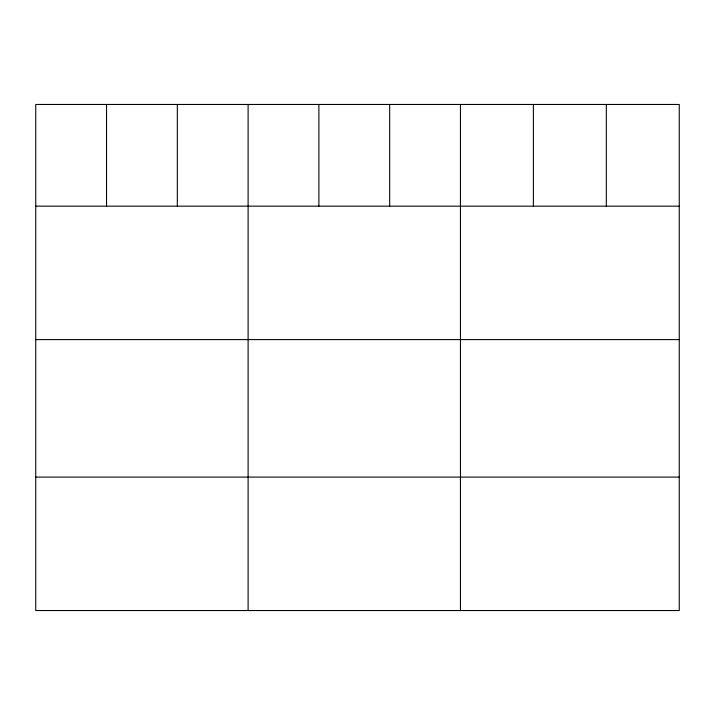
<?xml version="1.0" encoding="UTF-8"?>
<svg xmlns="http://www.w3.org/2000/svg" width="715" height="715" viewBox="0 0 715 715"><rect width="100%" height="100%" fill="white"/><g stroke="black" fill="none" stroke-linecap="round" stroke-linejoin="round"><path stroke-width="1.07" d="M679.25 206.152L679.25 610.538L35.75 610.538L35.75 104.462L679.25 104.462L679.25 206.152L35.75 206.152M35.75 339.607L679.25 339.607M35.75 477.093L679.25 477.093M606.32 104.462L606.32 206.152M533.39 104.462L533.39 206.152M460.46 104.462L460.46 610.538M389.675 104.462L389.675 206.152M318.89 104.462L318.89 206.152M248.105 104.462L248.105 610.538M177.32 104.462L177.32 206.152M106.535 104.462L106.535 206.152"/></g></svg>
